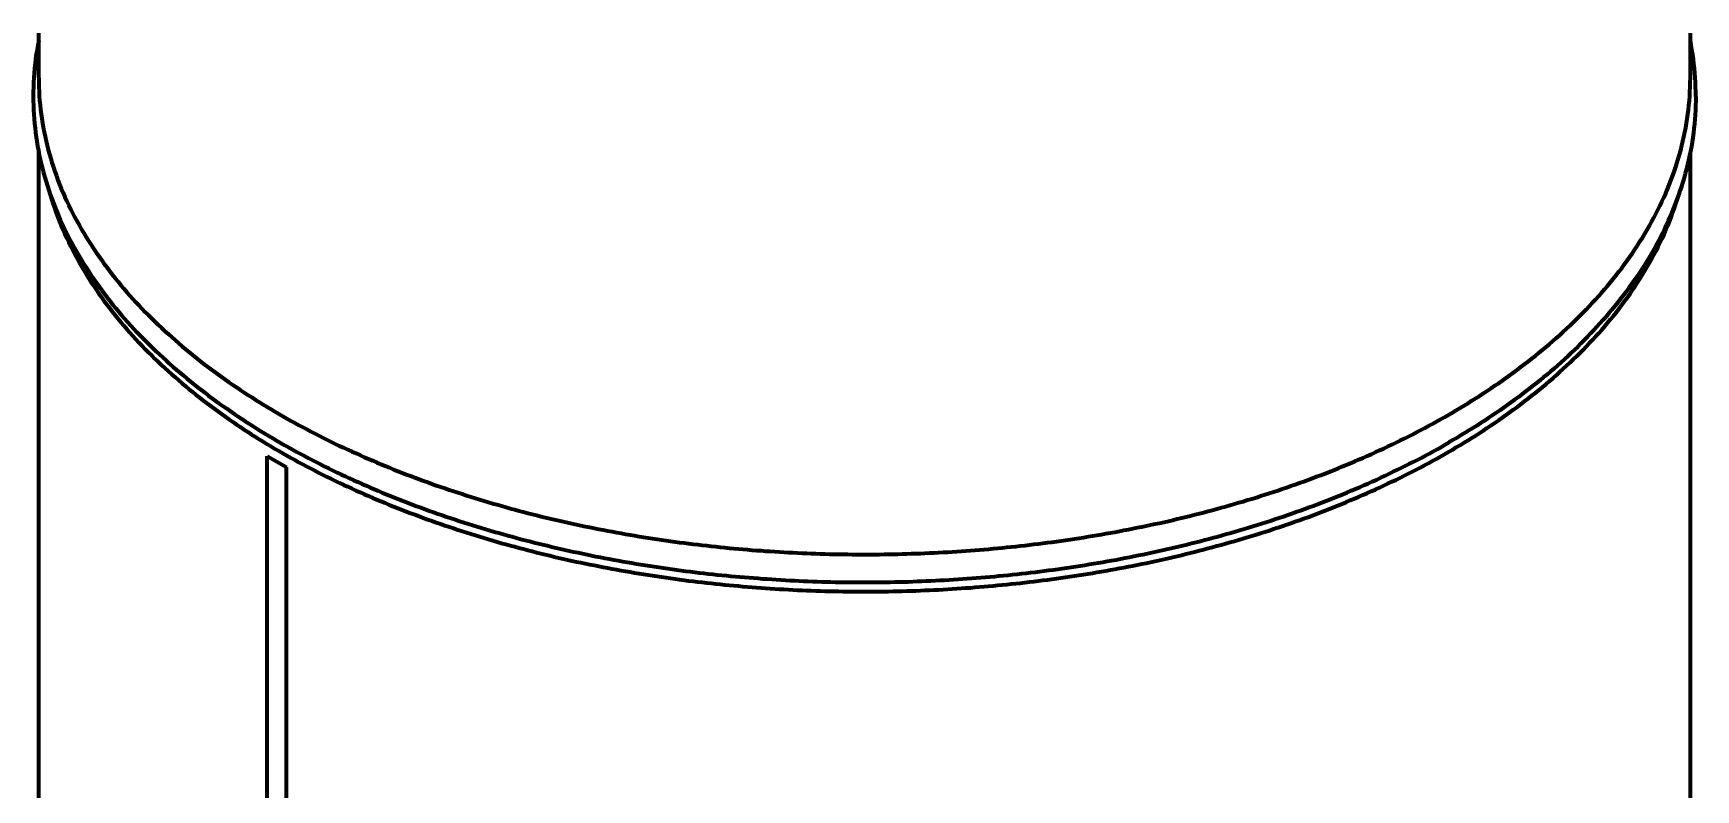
# Model space of a CAD drawing. Header units: millimetres. Extents: x 0 to 2208, y 0 to 420.
# Drawn here: x 184.51 to 202.78, y 77.59 to 85.91 of the extents above; entities that cross this region are included whole.
import ezdxf

# ---------------------------------------------------------------- set-up
doc = ezdxf.new("R2010")
doc.units = ezdxf.units.MM
doc.layers.add('01-VISIBLE', color=7, linetype='CONTINUOUS', lineweight=70)

msp = doc.modelspace()

# ---------------------------------------------------------------- linework, layer by layer
at = {"layer": '01-VISIBLE'}
for p, q in [((184.569, 85.419), (184.569, 85.909)), ((202.719, 85.419), (202.719, 85.909)), ((184.569, 76.91), (184.569, 84.601)), ((202.719, 57.07), (202.719, 84.601)), ((187.078, 53.73), (187.078, 81.261)), ((187.078, 81.261), (187.29, 81.138)), ((187.29, 53.61), (187.29, 81.138))]:
    msp.add_line(p, q, dxfattribs=at)
for points in [[(184.569, 85.829), (184.559, 85.778), (184.55, 85.728), (184.542, 85.677), (184.535, 85.626), (184.529, 85.575), (184.524, 85.523), (184.519, 85.472), (184.515, 85.421), (184.512, 85.369), (184.51, 85.318), (184.509, 85.266), (184.509, 85.215)], [(202.779, 85.215), (202.778, 85.266), (202.777, 85.318), (202.775, 85.369), (202.772, 85.421), (202.768, 85.472), (202.763, 85.523), (202.758, 85.574), (202.752, 85.625), (202.745, 85.676), (202.737, 85.727), (202.728, 85.778), (202.719, 85.829)], [(184.569, 85.419), (184.569, 85.369), (184.57, 85.319), (184.572, 85.269), (184.575, 85.219), (184.579, 85.169), (184.583, 85.119), (184.589, 85.069), (184.595, 85.02), (184.602, 84.97), (184.61, 84.921), (184.618, 84.871), (184.628, 84.822), (184.638, 84.773), (184.649, 84.724), (184.66, 84.676), (184.673, 84.627), (184.686, 84.579), (184.7, 84.531), (184.714, 84.483), (184.73, 84.435), (184.746, 84.388), (184.763, 84.341), (184.78, 84.294), (184.798, 84.247), (184.817, 84.201), (184.837, 84.155), (184.857, 84.109), (184.877, 84.064), (184.899, 84.018), (184.921, 83.973), (184.943, 83.929), (184.966, 83.884), (184.99, 83.84), (185.015, 83.797), (185.039, 83.753), (185.065, 83.71), (185.091, 83.667), (185.117, 83.625), (185.144, 83.583), (185.172, 83.541), (185.2, 83.499), (185.228, 83.458), (185.257, 83.417), (185.286, 83.377), (185.316, 83.336), (185.346, 83.297), (185.377, 83.257), (185.408, 83.218), (185.44, 83.179), (185.471, 83.14), (185.504, 83.102), (185.536, 83.064), (185.57, 83.027), (185.603, 82.99), (185.637, 82.953), (185.671, 82.916), (185.705, 82.88), (185.74, 82.844), (185.775, 82.808), (185.811, 82.773), (185.847, 82.738), (185.883, 82.703), (185.919, 82.669), (185.956, 82.635), (185.993, 82.601), (186.03, 82.568), (186.067, 82.535), (186.105, 82.502), (186.143, 82.469), (186.182, 82.437), (186.22, 82.405), (186.259, 82.373), (186.298, 82.342), (186.337, 82.311), (186.377, 82.28), (186.416, 82.25), (186.456, 82.22), (186.497, 82.19), (186.537, 82.16), (186.578, 82.131), (186.618, 82.102), (186.659, 82.073), (186.7, 82.045), (186.742, 82.017), (186.783, 81.989), (186.825, 81.961), (186.867, 81.934), (186.909, 81.907), (186.951, 81.88), (186.994, 81.854), (187.036, 81.827), (187.079, 81.801), (187.122, 81.775), (187.165, 81.75), (187.208, 81.725), (187.252, 81.7), (187.295, 81.675), (187.339, 81.65), (187.382, 81.626), (187.426, 81.602), (187.47, 81.578), (187.515, 81.555), (187.559, 81.532), (187.603, 81.509), (187.648, 81.486), (187.693, 81.463), (187.737, 81.441), (187.782, 81.419), (187.827, 81.397), (187.872, 81.375), (187.918, 81.354), (187.963, 81.333), (188.008, 81.312), (188.054, 81.291), (188.1, 81.271), (188.145, 81.25), (188.191, 81.23), (188.237, 81.211), (188.283, 81.191), (188.329, 81.172), (188.376, 81.153), (188.422, 81.134), (188.468, 81.115), (188.515, 81.096), (188.561, 81.078), (188.608, 81.06), (188.655, 81.042), (188.702, 81.024), (188.749, 81.007), (188.796, 80.99), (188.843, 80.973), (188.89, 80.956), (188.937, 80.939), (188.984, 80.923), (189.032, 80.907), (189.079, 80.89), (189.126, 80.875), (189.174, 80.859), (189.222, 80.844), (189.269, 80.828), (189.317, 80.813), (189.365, 80.798), (189.413, 80.784), (189.46, 80.769), (189.508, 80.755), (189.556, 80.741), (189.604, 80.727), (189.653, 80.713), (189.701, 80.7), (189.749, 80.686), (189.797, 80.673), (189.846, 80.66), (189.894, 80.648), (189.942, 80.635), (189.991, 80.623), (190.039, 80.61), (190.088, 80.598), (190.137, 80.586), (190.185, 80.575), (190.234, 80.563), (190.283, 80.552), (190.332, 80.541), (190.38, 80.53), (190.429, 80.519), (190.478, 80.508), (190.527, 80.498), (190.576, 80.488), (190.625, 80.478), (190.674, 80.468), (190.723, 80.458), (190.772, 80.449), (190.822, 80.439), (190.871, 80.43), (190.92, 80.421), (190.969, 80.412), (191.018, 80.403), (191.068, 80.395), (191.117, 80.387), (191.167, 80.378), (191.216, 80.37), (191.265, 80.363), (191.315, 80.355), (191.364, 80.347), (191.414, 80.34), (191.463, 80.333), (191.513, 80.326), (191.562, 80.319), (191.612, 80.312), (191.662, 80.306), (191.711, 80.3), (191.761, 80.293), (191.811, 80.287), (191.86, 80.282), (191.91, 80.276), (191.96, 80.27), (192.01, 80.265), (192.059, 80.26), (192.109, 80.255), (192.159, 80.25), (192.209, 80.245), (192.259, 80.241), (192.308, 80.236), (192.358, 80.232), (192.408, 80.228), (192.458, 80.224), (192.508, 80.221), (192.558, 80.217), (192.608, 80.214), (192.658, 80.21), (192.708, 80.207), (192.758, 80.204), (192.808, 80.202), (192.858, 80.199), (192.908, 80.197), (192.958, 80.194), (193.008, 80.192), (193.058, 80.19), (193.108, 80.189), (193.158, 80.187), (193.208, 80.185), (193.258, 80.184), (193.308, 80.183), (193.358, 80.182), (193.408, 80.181), (193.458, 80.181), (193.508, 80.18), (193.558, 80.18), (193.608, 80.179), (193.658, 80.179), (193.708, 80.18), (193.758, 80.18), (193.808, 80.18), (193.858, 80.181), (193.908, 80.182), (193.958, 80.183), (194.008, 80.184), (194.058, 80.185), (194.108, 80.186), (194.158, 80.188), (194.208, 80.19), (194.258, 80.191), (194.308, 80.194), (194.358, 80.196), (194.408, 80.198), (194.458, 80.201), (194.508, 80.203), (194.558, 80.206), (194.608, 80.209), (194.658, 80.212), (194.708, 80.216), (194.758, 80.219), (194.808, 80.223), (194.858, 80.227), (194.908, 80.231), (194.957, 80.235), (195.007, 80.239), (195.057, 80.243), (195.107, 80.248), (195.157, 80.253), (195.207, 80.258), (195.256, 80.263), (195.306, 80.268), (195.356, 80.274), (195.406, 80.279), (195.455, 80.285), (195.505, 80.291), (195.555, 80.297), (195.604, 80.303), (195.654, 80.31), (195.704, 80.316), (195.753, 80.323), (195.803, 80.33), (195.852, 80.337), (195.902, 80.344), (195.951, 80.352), (196.001, 80.359), (196.05, 80.367), (196.1, 80.375), (196.149, 80.383), (196.198, 80.391), (196.248, 80.4), (196.297, 80.408), (196.346, 80.417), (196.395, 80.426), (196.445, 80.435), (196.494, 80.445), (196.543, 80.454), (196.592, 80.464), (196.641, 80.474), (196.69, 80.484), (196.739, 80.494), (196.788, 80.504), (196.837, 80.515), (196.886, 80.525), (196.935, 80.536), (196.984, 80.547), (197.032, 80.558), (197.081, 80.57), (197.13, 80.581), (197.178, 80.593), (197.227, 80.605), (197.276, 80.617), (197.324, 80.63), (197.372, 80.642), (197.421, 80.655), (197.469, 80.668), (197.518, 80.681), (197.566, 80.694), (197.614, 80.708), (197.662, 80.721), (197.71, 80.735), (197.758, 80.749), (197.806, 80.763), (197.854, 80.778), (197.902, 80.792), (197.95, 80.807), (197.998, 80.822), (198.045, 80.837), (198.093, 80.852), (198.141, 80.868), (198.188, 80.884), (198.235, 80.9), (198.283, 80.916), (198.33, 80.932), (198.377, 80.949), (198.424, 80.966), (198.472, 80.982), (198.519, 81), (198.566, 81.017), (198.612, 81.035), (198.659, 81.052), (198.706, 81.07), (198.752, 81.089), (198.799, 81.107), (198.845, 81.126), (198.892, 81.145), (198.938, 81.164), (198.984, 81.183), (199.03, 81.202), (199.076, 81.222), (199.122, 81.242), (199.168, 81.262), (199.214, 81.283), (199.259, 81.303), (199.305, 81.324), (199.35, 81.345), (199.395, 81.366), (199.441, 81.388), (199.486, 81.41), (199.531, 81.432), (199.576, 81.454), (199.62, 81.476), (199.665, 81.499), (199.709, 81.522), (199.754, 81.545), (199.798, 81.568), (199.842, 81.592), (199.886, 81.616), (199.93, 81.64), (199.974, 81.665), (200.017, 81.689), (200.06, 81.714)], [(200.06, 81.714), (200.104, 81.739), (200.147, 81.765), (200.19, 81.791), (200.233, 81.817), (200.276, 81.843), (200.319, 81.87), (200.361, 81.896), (200.404, 81.923), (200.446, 81.951), (200.488, 81.978), (200.53, 82.006), (200.571, 82.035), (200.613, 82.063), (200.654, 82.092), (200.695, 82.121), (200.736, 82.15), (200.776, 82.18), (200.817, 82.21), (200.857, 82.24), (200.897, 82.27), (200.937, 82.301), (200.976, 82.332), (201.016, 82.363), (201.055, 82.395), (201.093, 82.427), (201.132, 82.459), (201.17, 82.492), (201.208, 82.525), (201.246, 82.558), (201.284, 82.591), (201.321, 82.625), (201.358, 82.659), (201.394, 82.694), (201.431, 82.728), (201.467, 82.764), (201.502, 82.799), (201.538, 82.835), (201.573, 82.871), (201.608, 82.907), (201.642, 82.944), (201.676, 82.981), (201.71, 83.018), (201.743, 83.056), (201.776, 83.094), (201.808, 83.132), (201.84, 83.171), (201.872, 83.21), (201.904, 83.249), (201.934, 83.289), (201.965, 83.328), (201.995, 83.369), (202.025, 83.409), (202.054, 83.45), (202.082, 83.492), (202.11, 83.533), (202.138, 83.575), (202.165, 83.618), (202.192, 83.66), (202.218, 83.703), (202.244, 83.746), (202.269, 83.79), (202.293, 83.834), (202.317, 83.878), (202.341, 83.923), (202.363, 83.967), (202.385, 84.013), (202.407, 84.058), (202.428, 84.104), (202.448, 84.15), (202.468, 84.196), (202.487, 84.242), (202.505, 84.289), (202.523, 84.336), (202.54, 84.384), (202.556, 84.431), (202.571, 84.479), (202.586, 84.527), (202.6, 84.575), (202.613, 84.624), (202.626, 84.673), (202.638, 84.721), (202.649, 84.77), (202.659, 84.82), (202.668, 84.869), (202.677, 84.919), (202.685, 84.968), (202.692, 85.018), (202.698, 85.068), (202.704, 85.118), (202.708, 85.168), (202.712, 85.218), (202.715, 85.268), (202.717, 85.318), (202.718, 85.369), (202.719, 85.419)], [(184.509, 85.215), (184.509, 85.165), (184.51, 85.115), (184.512, 85.065), (184.515, 85.015), (184.518, 84.965), (184.523, 84.915), (184.528, 84.865), (184.534, 84.816), (184.54, 84.766), (184.548, 84.717), (184.556, 84.668), (184.565, 84.618), (184.575, 84.569), (184.585, 84.52), (184.597, 84.472), (184.609, 84.423), (184.621, 84.375), (184.635, 84.327), (184.649, 84.279), (184.664, 84.231), (184.679, 84.183), (184.695, 84.136), (184.712, 84.089), (184.73, 84.042), (184.748, 83.995), (184.766, 83.949), (184.786, 83.903), (184.806, 83.857), (184.827, 83.812), (184.848, 83.767), (184.87, 83.722), (184.892, 83.677), (184.915, 83.632), (184.939, 83.588), (184.963, 83.545), (184.988, 83.501), (185.013, 83.458), (185.039, 83.415), (185.065, 83.372), (185.092, 83.33), (185.119, 83.288), (185.146, 83.247), (185.175, 83.205), (185.203, 83.164), (185.232, 83.124), (185.262, 83.083), (185.292, 83.043), (185.322, 83.004), (185.353, 82.964), (185.384, 82.925), (185.416, 82.886), (185.448, 82.848), (185.48, 82.81), (185.513, 82.772), (185.546, 82.735), (185.58, 82.697), (185.613, 82.661), (185.648, 82.624), (185.682, 82.588), (185.717, 82.552), (185.752, 82.517), (185.788, 82.481), (185.823, 82.446), (185.859, 82.412), (185.896, 82.377), (185.932, 82.343), (185.969, 82.31), (186.007, 82.276), (186.044, 82.243), (186.082, 82.21), (186.12, 82.178), (186.158, 82.146), (186.197, 82.114), (186.235, 82.082), (186.274, 82.051), (186.313, 82.02), (186.353, 81.989), (186.393, 81.959), (186.432, 81.928), (186.472, 81.899), (186.513, 81.869), (186.553, 81.84), (186.594, 81.811), (186.635, 81.782), (186.676, 81.753), (186.717, 81.725), (186.759, 81.697), (186.8, 81.669), (186.842, 81.642), (186.884, 81.615), (186.926, 81.588), (186.969, 81.561), (187.011, 81.535), (187.054, 81.509), (187.097, 81.483), (187.14, 81.458), (187.183, 81.432), (187.226, 81.407), (187.269, 81.382), (187.313, 81.358), (187.357, 81.333), (187.4, 81.309), (187.444, 81.285), (187.488, 81.262), (187.533, 81.239), (187.577, 81.215), (187.621, 81.193), (187.666, 81.17), (187.711, 81.148), (187.756, 81.125), (187.801, 81.103), (187.846, 81.082), (187.891, 81.06), (187.936, 81.039), (187.981, 81.018), (188.027, 80.997), (188.072, 80.977), (188.118, 80.956), (188.164, 80.936), (188.21, 80.916), (188.256, 80.897), (188.302, 80.877), (188.348, 80.858), (188.394, 80.839), (188.44, 80.82), (188.487, 80.801), (188.533, 80.783), (188.58, 80.765), (188.627, 80.747), (188.673, 80.729), (188.72, 80.711), (188.767, 80.694), (188.814, 80.677), (188.861, 80.66), (188.908, 80.643), (188.955, 80.627), (189.003, 80.61), (189.05, 80.594), (189.097, 80.578), (189.145, 80.562), (189.192, 80.547), (189.24, 80.532), (189.288, 80.516), (189.335, 80.501), (189.383, 80.487), (189.431, 80.472), (189.479, 80.458), (189.527, 80.443), (189.575, 80.429), (189.623, 80.416), (189.671, 80.402), (189.719, 80.389), (189.767, 80.375), (189.815, 80.362), (189.864, 80.349), (189.912, 80.337), (189.961, 80.324), (190.009, 80.312), (190.058, 80.3), (190.106, 80.288), (190.155, 80.276), (190.203, 80.264), (190.252, 80.253), (190.301, 80.242), (190.349, 80.231), (190.398, 80.22), (190.447, 80.209), (190.496, 80.199), (190.545, 80.188), (190.594, 80.178), (190.643, 80.168), (190.692, 80.158), (190.741, 80.148), (190.79, 80.139), (190.839, 80.13), (190.888, 80.121), (190.938, 80.112), (190.987, 80.103), (191.036, 80.094), (191.085, 80.086), (191.135, 80.077), (191.184, 80.069), (191.233, 80.061), (191.283, 80.054), (191.332, 80.046), (191.382, 80.039), (191.431, 80.031), (191.481, 80.024), (191.53, 80.017), (191.58, 80.01), (191.629, 80.004), (191.679, 79.997), (191.728, 79.991), (191.778, 79.985), (191.828, 79.979), (191.877, 79.973), (191.927, 79.968), (191.977, 79.962), (192.026, 79.957), (192.076, 79.952), (192.126, 79.947), (192.176, 79.942), (192.225, 79.937), (192.275, 79.933), (192.325, 79.929), (192.375, 79.925), (192.425, 79.921), (192.475, 79.917), (192.524, 79.913), (192.574, 79.91), (192.624, 79.906), (192.674, 79.903), (192.724, 79.9), (192.774, 79.897), (192.824, 79.894), (192.874, 79.892), (192.924, 79.89), (192.974, 79.887), (193.024, 79.885), (193.074, 79.883), (193.124, 79.882), (193.174, 79.88), (193.224, 79.879), (193.274, 79.877), (193.324, 79.876), (193.374, 79.875), (193.424, 79.875), (193.474, 79.874), (193.524, 79.873), (193.574, 79.873), (193.624, 79.873), (193.674, 79.873), (193.724, 79.873), (193.774, 79.874), (193.824, 79.874), (193.874, 79.875), (193.924, 79.876), (193.974, 79.877), (194.024, 79.878), (194.074, 79.879), (194.124, 79.88), (194.173, 79.882), (194.223, 79.884), (194.273, 79.886), (194.323, 79.888), (194.373, 79.89), (194.423, 79.892), (194.473, 79.895), (194.523, 79.898), (194.573, 79.901), (194.623, 79.904), (194.673, 79.907), (194.723, 79.91), (194.773, 79.914), (194.822, 79.917), (194.872, 79.921), (194.922, 79.925), (194.972, 79.93), (195.022, 79.934), (195.072, 79.938), (195.121, 79.943), (195.171, 79.948), (195.221, 79.953), (195.271, 79.958), (195.32, 79.963), (195.37, 79.969), (195.42, 79.974), (195.469, 79.98), (195.519, 79.986), (195.569, 79.992), (195.618, 79.999), (195.668, 80.005), (195.717, 80.012), (195.767, 80.019), (195.816, 80.026), (195.866, 80.033), (195.915, 80.04), (195.965, 80.048), (196.014, 80.055), (196.064, 80.063), (196.113, 80.071), (196.162, 80.079), (196.212, 80.087), (196.261, 80.096), (196.31, 80.105), (196.359, 80.113), (196.409, 80.122), (196.458, 80.132), (196.507, 80.141), (196.556, 80.15), (196.605, 80.16), (196.654, 80.17), (196.703, 80.18), (196.752, 80.19), (196.801, 80.201), (196.85, 80.211), (196.899, 80.222), (196.947, 80.233), (196.996, 80.244), (197.045, 80.255), (197.094, 80.267), (197.142, 80.278), (197.191, 80.29), (197.239, 80.302), (197.288, 80.314), (197.336, 80.327), (197.385, 80.339), (197.433, 80.352), (197.481, 80.365), (197.53, 80.378), (197.578, 80.391), (197.626, 80.405), (197.674, 80.418), (197.722, 80.432), (197.77, 80.446), (197.818, 80.461), (197.866, 80.475), (197.914, 80.49), (197.961, 80.504), (198.009, 80.519), (198.057, 80.535), (198.104, 80.55), (198.152, 80.566), (198.199, 80.581), (198.247, 80.597), (198.294, 80.614), (198.341, 80.63), (198.388, 80.647), (198.435, 80.663), (198.483, 80.68), (198.529, 80.698), (198.576, 80.715), (198.623, 80.733), (198.67, 80.75), (198.717, 80.768), (198.763, 80.787), (198.81, 80.805), (198.856, 80.824), (198.902, 80.843), (198.948, 80.862), (198.995, 80.881), (199.041, 80.9), (199.087, 80.92), (199.132, 80.94), (199.178, 80.96), (199.224, 80.981), (199.269, 81.001), (199.315, 81.022), (199.36, 81.043), (199.405, 81.065), (199.451, 81.086), (199.496, 81.108), (199.54, 81.13), (199.585, 81.152), (199.63, 81.174), (199.675, 81.197), (199.719, 81.22), (199.763, 81.243), (199.807, 81.267), (199.852, 81.29), (199.895, 81.314), (199.939, 81.338), (199.983, 81.363), (200.026, 81.387), (200.07, 81.412)], [(202.779, 85.215), (202.778, 85.164), (202.777, 85.114), (202.775, 85.064), (202.772, 85.013), (202.768, 84.963), (202.764, 84.913), (202.759, 84.863), (202.753, 84.813), (202.746, 84.763), (202.738, 84.713), (202.73, 84.663), (202.721, 84.613), (202.711, 84.564), (202.7, 84.515), (202.689, 84.466), (202.677, 84.417), (202.664, 84.368), (202.65, 84.319), (202.636, 84.271), (202.621, 84.223), (202.605, 84.175), (202.589, 84.127), (202.572, 84.08), (202.554, 84.033), (202.535, 83.986), (202.516, 83.939), (202.497, 83.893), (202.476, 83.847), (202.455, 83.801), (202.434, 83.755), (202.412, 83.71), (202.389, 83.665), (202.365, 83.62), (202.341, 83.576), (202.317, 83.532), (202.292, 83.488), (202.266, 83.445), (202.24, 83.402), (202.214, 83.359), (202.187, 83.316), (202.159, 83.274), (202.131, 83.232), (202.102, 83.191), (202.073, 83.15), (202.044, 83.109), (202.014, 83.068), (201.983, 83.028), (201.953, 82.988), (201.921, 82.948), (201.89, 82.909), (201.858, 82.87), (201.825, 82.832), (201.793, 82.793), (201.759, 82.755), (201.726, 82.718), (201.692, 82.68), (201.658, 82.643), (201.623, 82.607), (201.588, 82.57), (201.553, 82.534), (201.517, 82.499), (201.481, 82.463), (201.445, 82.428), (201.409, 82.394), (201.372, 82.359), (201.335, 82.325), (201.297, 82.291), (201.26, 82.258), (201.222, 82.224), (201.183, 82.192), (201.145, 82.159), (201.106, 82.127), (201.067, 82.095), (201.028, 82.063), (200.989, 82.032), (200.949, 82.001), (200.909, 81.97), (200.869, 81.939), (200.829, 81.909), (200.788, 81.879), (200.747, 81.849), (200.706, 81.82), (200.665, 81.791), (200.624, 81.762), (200.582, 81.734), (200.54, 81.705), (200.498, 81.677), (200.456, 81.65), (200.414, 81.622), (200.372, 81.595), (200.329, 81.568), (200.286, 81.541), (200.243, 81.515), (200.2, 81.489), (200.157, 81.463), (200.113, 81.438), (200.07, 81.412)], [(184.699, 84.124), (184.714, 84.076), (184.729, 84.029), (184.745, 83.981), (184.762, 83.934), (184.78, 83.887), (184.798, 83.84), (184.817, 83.794), (184.836, 83.748), (184.856, 83.702), (184.877, 83.657), (184.898, 83.611), (184.92, 83.566), (184.943, 83.522), (184.966, 83.477), (184.99, 83.433), (185.014, 83.389), (185.039, 83.346), (185.064, 83.303), (185.09, 83.26), (185.116, 83.218), (185.143, 83.175), (185.171, 83.134), (185.199, 83.092), (185.227, 83.051), (185.256, 83.01), (185.286, 82.969), (185.315, 82.929), (185.346, 82.889), (185.376, 82.85), (185.407, 82.811), (185.439, 82.772), (185.471, 82.733), (185.503, 82.695), (185.536, 82.657), (185.569, 82.619), (185.602, 82.582), (185.636, 82.545), (185.67, 82.509), (185.705, 82.472), (185.739, 82.436), (185.774, 82.401), (185.81, 82.365), (185.846, 82.33), (185.882, 82.296), (185.918, 82.261), (185.955, 82.227), (185.992, 82.194), (186.029, 82.16), (186.067, 82.127), (186.104, 82.094), (186.142, 82.062), (186.181, 82.03), (186.219, 81.998), (186.258, 81.966), (186.297, 81.935), (186.336, 81.904), (186.376, 81.873), (186.416, 81.842), (186.455, 81.812), (186.496, 81.782), (186.536, 81.753), (186.577, 81.724), (186.617, 81.695), (186.658, 81.666), (186.7, 81.637), (186.741, 81.609), (186.782, 81.581), (186.824, 81.554), (186.866, 81.526), (186.908, 81.499), (186.95, 81.472), (186.993, 81.446), (187.035, 81.42), (187.078, 81.393), (187.121, 81.368), (187.164, 81.342), (187.207, 81.317), (187.251, 81.292), (187.294, 81.267), (187.338, 81.243), (187.382, 81.218), (187.425, 81.194), (187.469, 81.171), (187.514, 81.147), (187.558, 81.124), (187.602, 81.101), (187.647, 81.078), (187.692, 81.055), (187.736, 81.033), (187.781, 81.011), (187.826, 80.989), (187.871, 80.968), (187.917, 80.946), (187.962, 80.925), (188.008, 80.904), (188.053, 80.883), (188.099, 80.863), (188.145, 80.843), (188.19, 80.823), (188.236, 80.803), (188.282, 80.783), (188.329, 80.764), (188.375, 80.745), (188.421, 80.726), (188.468, 80.707), (188.514, 80.688), (188.561, 80.67), (188.607, 80.652), (188.654, 80.634), (188.701, 80.617), (188.748, 80.599), (188.795, 80.582), (188.842, 80.565), (188.889, 80.548), (188.936, 80.531), (188.983, 80.515), (189.031, 80.499), (189.078, 80.483), (189.126, 80.467), (189.173, 80.451), (189.221, 80.436), (189.268, 80.42), (189.316, 80.405), (189.364, 80.39), (189.412, 80.376), (189.46, 80.361), (189.508, 80.347), (189.556, 80.333), (189.604, 80.319), (189.652, 80.305), (189.7, 80.292), (189.748, 80.278), (189.797, 80.265), (189.845, 80.252), (189.893, 80.24), (189.942, 80.227), (189.99, 80.215), (190.039, 80.202), (190.087, 80.19), (190.136, 80.178), (190.185, 80.167), (190.233, 80.155), (190.282, 80.144), (190.331, 80.133), (190.38, 80.122), (190.429, 80.111), (190.477, 80.1), (190.526, 80.09), (190.575, 80.08), (190.624, 80.07), (190.673, 80.06), (190.723, 80.05), (190.772, 80.04), (190.821, 80.031), (190.87, 80.022), (190.919, 80.013), (190.968, 80.004), (191.018, 79.995), (191.067, 79.987), (191.116, 79.978), (191.166, 79.97), (191.215, 79.962), (191.265, 79.954), (191.314, 79.947), (191.364, 79.939), (191.413, 79.932), (191.463, 79.925), (191.512, 79.918), (191.562, 79.911), (191.611, 79.904), (191.661, 79.898), (191.711, 79.891), (191.76, 79.885), (191.81, 79.879), (191.86, 79.873), (191.909, 79.868), (191.959, 79.862), (192.009, 79.857), (192.059, 79.852), (192.108, 79.847), (192.158, 79.842), (192.208, 79.837), (192.258, 79.833), (192.308, 79.828), (192.358, 79.824), (192.408, 79.82), (192.457, 79.816), (192.507, 79.812), (192.557, 79.809), (192.607, 79.805), (192.657, 79.802), (192.707, 79.799), (192.757, 79.796), (192.807, 79.794), (192.857, 79.791), (192.907, 79.788), (192.957, 79.786), (193.007, 79.784), (193.057, 79.782), (193.107, 79.78), (193.157, 79.779), (193.207, 79.777), (193.257, 79.776), (193.307, 79.775), (193.357, 79.774), (193.407, 79.773), (193.457, 79.772), (193.507, 79.772), (193.557, 79.771), (193.607, 79.771), (193.657, 79.771), (193.707, 79.771), (193.758, 79.772), (193.808, 79.772), (193.858, 79.773), (193.908, 79.773), (193.958, 79.774), (194.008, 79.775), (194.058, 79.777), (194.108, 79.778), (194.158, 79.78), (194.208, 79.781), (194.258, 79.783), (194.308, 79.785), (194.358, 79.787), (194.408, 79.79), (194.458, 79.792), (194.508, 79.795), (194.558, 79.798), (194.608, 79.801), (194.658, 79.804), (194.708, 79.807), (194.757, 79.811), (194.807, 79.814), (194.857, 79.818), (194.907, 79.822), (194.957, 79.826), (195.007, 79.831), (195.057, 79.835), (195.107, 79.84), (195.156, 79.845), (195.206, 79.849), (195.256, 79.855), (195.306, 79.86), (195.356, 79.865), (195.405, 79.871), (195.455, 79.877), (195.505, 79.883), (195.554, 79.889), (195.604, 79.895), (195.654, 79.901), (195.703, 79.908), (195.753, 79.915), (195.802, 79.922), (195.852, 79.929), (195.901, 79.936), (195.951, 79.943), (196, 79.951), (196.05, 79.959), (196.099, 79.967), (196.149, 79.975), (196.198, 79.983), (196.247, 79.992), (196.297, 80), (196.346, 80.009), (196.395, 80.018), (196.444, 80.027), (196.494, 80.036), (196.543, 80.046), (196.592, 80.055), (196.641, 80.065), (196.69, 80.075), (196.739, 80.085), (196.788, 80.096), (196.837, 80.106), (196.886, 80.117), (196.935, 80.128), (196.983, 80.139), (197.032, 80.15), (197.081, 80.162), (197.13, 80.173), (197.178, 80.185), (197.227, 80.197), (197.275, 80.209), (197.324, 80.221), (197.372, 80.234), (197.421, 80.247), (197.469, 80.259), (197.517, 80.273), (197.566, 80.286), (197.614, 80.299), (197.662, 80.313), (197.71, 80.327), (197.758, 80.341), (197.806, 80.355), (197.854, 80.369), (197.902, 80.384), (197.95, 80.399), (197.997, 80.414), (198.045, 80.429), (198.093, 80.444), (198.14, 80.46), (198.188, 80.475), (198.235, 80.491), (198.283, 80.508), (198.33, 80.524), (198.377, 80.54), (198.424, 80.557), (198.471, 80.574), (198.518, 80.591), (198.565, 80.609), (198.612, 80.626), (198.659, 80.644), (198.706, 80.662), (198.752, 80.68), (198.799, 80.699), (198.845, 80.717), (198.892, 80.736), (198.938, 80.755), (198.984, 80.775), (199.03, 80.794), (199.076, 80.814), (199.122, 80.834), (199.168, 80.854), (199.214, 80.874), (199.259, 80.895), (199.305, 80.916), (199.35, 80.937), (199.395, 80.958), (199.441, 80.98), (199.486, 81.001), (199.531, 81.023), (199.576, 81.046), (199.62, 81.068), (199.665, 81.091), (199.709, 81.114), (199.754, 81.137), (199.798, 81.16), (199.842, 81.184), (199.886, 81.208), (199.93, 81.232), (199.974, 81.256), (200.017, 81.281), (200.06, 81.306)], [(200.06, 81.306), (200.104, 81.331), (200.147, 81.357), (200.191, 81.382), (200.234, 81.409), (200.277, 81.435), (200.319, 81.461), (200.362, 81.488), (200.404, 81.516), (200.446, 81.543), (200.488, 81.571), (200.53, 81.599), (200.572, 81.627), (200.613, 81.655), (200.655, 81.684), (200.696, 81.713), (200.737, 81.743), (200.777, 81.772), (200.818, 81.802), (200.858, 81.832), (200.898, 81.863), (200.938, 81.894), (200.978, 81.925), (201.017, 81.956), (201.056, 81.988), (201.095, 82.02), (201.133, 82.052), (201.172, 82.085), (201.21, 82.118), (201.248, 82.151), (201.285, 82.185), (201.322, 82.218), (201.359, 82.253), (201.396, 82.287), (201.432, 82.322), (201.468, 82.357), (201.504, 82.392), (201.54, 82.428), (201.575, 82.464), (201.609, 82.501), (201.644, 82.537), (201.678, 82.575), (201.712, 82.612), (201.745, 82.65), (201.778, 82.688), (201.81, 82.726), (201.843, 82.765), (201.874, 82.804), (201.906, 82.843), (201.937, 82.883), (201.967, 82.923), (201.997, 82.963), (202.027, 83.004), (202.056, 83.045), (202.084, 83.087), (202.113, 83.128), (202.14, 83.17), (202.167, 83.213), (202.194, 83.255), (202.22, 83.298), (202.246, 83.342), (202.271, 83.385), (202.295, 83.429), (202.319, 83.474), (202.343, 83.518), (202.365, 83.563), (202.387, 83.608), (202.409, 83.654), (202.43, 83.7), (202.45, 83.746), (202.47, 83.792), (202.489, 83.839), (202.507, 83.886), (202.524, 83.933), (202.541, 83.98), (202.557, 84.028), (202.573, 84.076), (202.588, 84.124)]]:
    msp.add_lwpolyline(points, dxfattribs=at)

doc.saveas('drawing.dxf')
